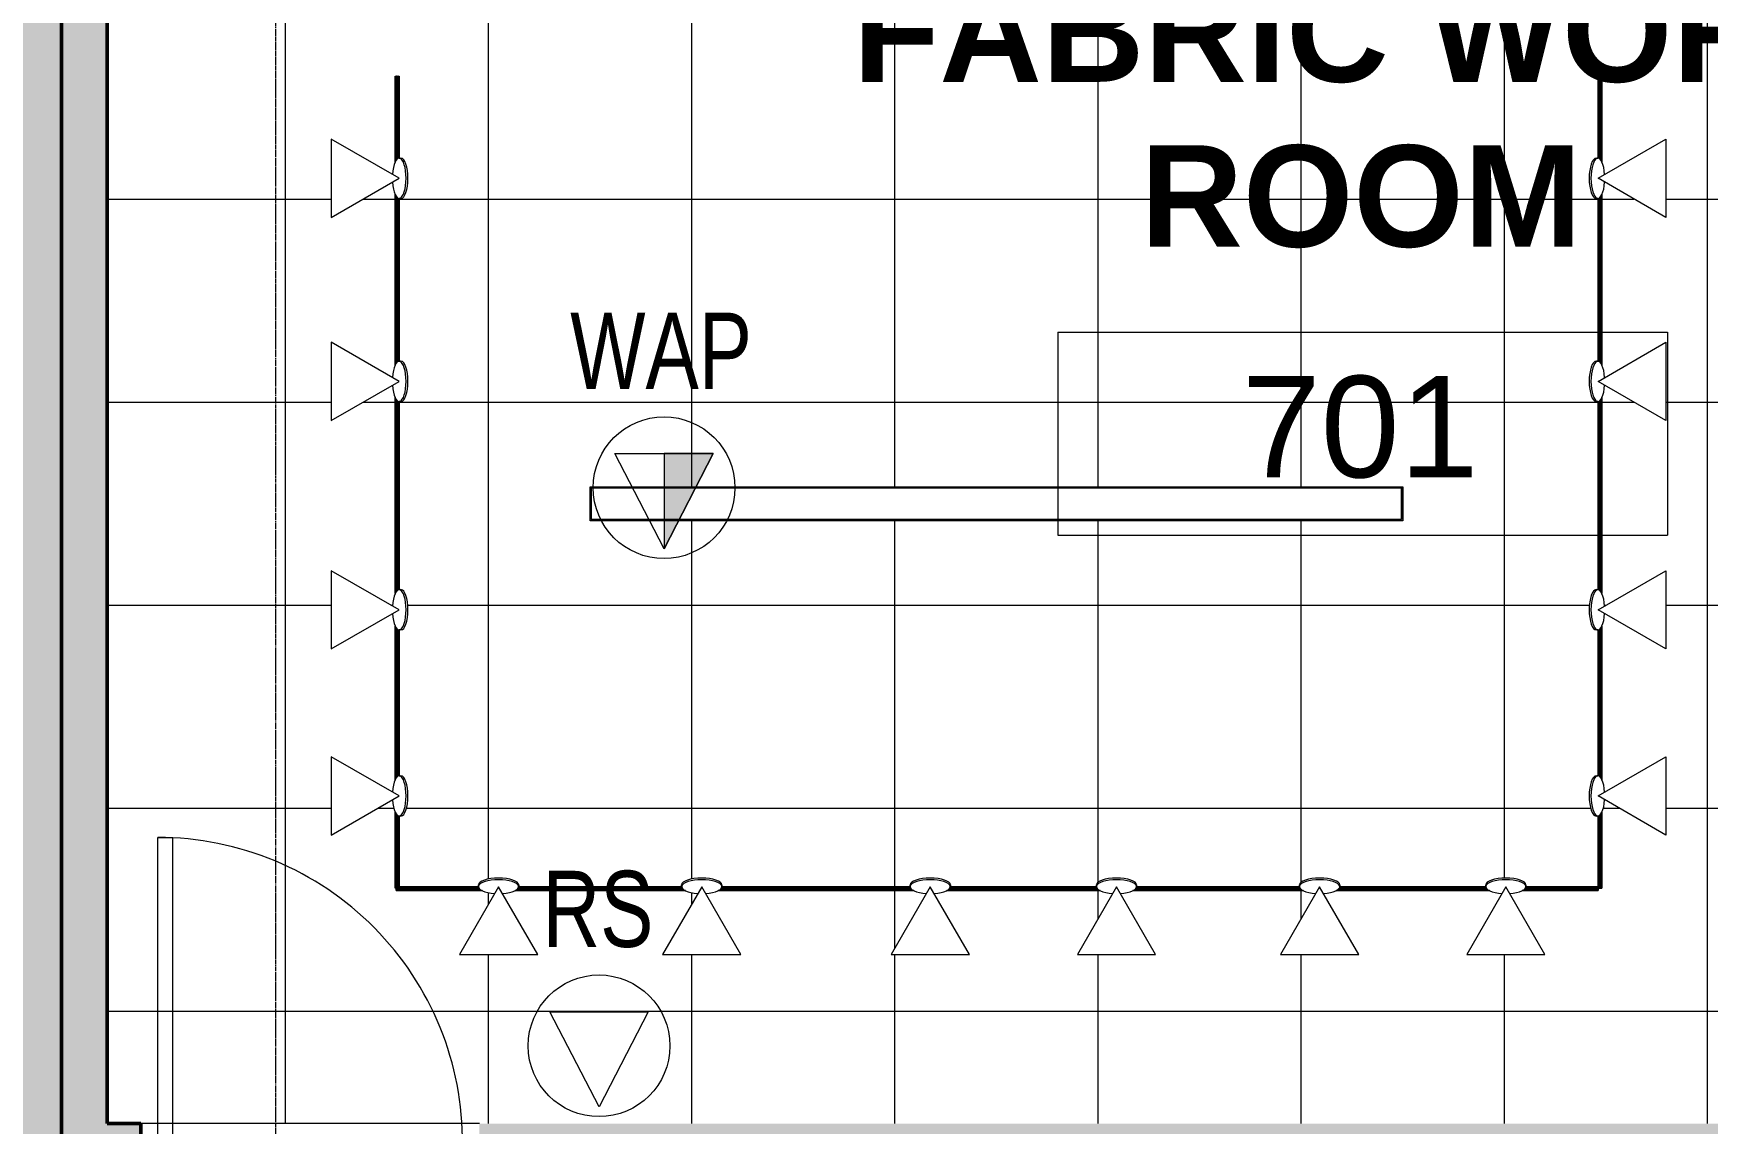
# Model space of a CAD drawing. Header units: inches. Extents: x -956 to 1409, y -1120 to 895.
# Drawn here: x 586.6 to 784.3, y 650.4 to 779.2 of the extents above; entities that cross this region are included whole.
import ezdxf

# ---------------------------------------------------------------- set-up
doc = ezdxf.new("R2010")
doc.units = ezdxf.units.IN
doc.header["$MEASUREMENT"] = 0
for name, pattern in [('Grid Line', [0.875, 0.5, -0.125, 0.125, -0.125]), ('Grid Line 1_2_', [0.875, 0.5, -0.125, 0.125, -0.125]), ('Grid Line 1_4_', [0.4375, 0.25, -0.0625, 0.0625, -0.0625])]:
    doc.linetypes.add(name, pattern=pattern)
for name, color, linetype, lineweight in [('A-ANNO-NOTE', 131, 'Continuous', 9), ('A-AREA-IDEN', 2, 'Continuous', 9), ('A-CLNG-PATT', 13, 'Continuous', 13), ('A-DOOR', 31, 'Continuous', 13), ('A-WALL-PATT', 111, 'Continuous', 13), ('E-LITE-EQPM', 33, 'Continuous', 9), ('I-WALL', 2, 'Continuous', 13), ('S-GRID', 1, 'Continuous', 9)]:
    doc.layers.add(name, color=color, linetype=linetype, lineweight=lineweight)
doc.styles.add('Arial_1', font='arial.ttf', dxfattribs={"width": 0.75, "height": 9})
doc.styles.add('Arial_2', font='arial.ttf', dxfattribs={"height": 12})
doc.styles.add('Arial_B', font='arialbd.ttf', dxfattribs={"height": 12})

# ---------------------------------------------------------------- blocks, each defined once
blk = doc.blocks.new('Lighting - Pendant-Finelite-HP4-D - HP-4 D-8_-SO-3000K-120-FA-SC-1863487-7TH FLOOR TELECOM RCP')
at = {"layer": 'E-LITE-EQPM', "color": 9}
for p, q in [((48, 2), (-48, 2)), ((-48, 2), (-48, -2)), ((48, -2), (48, 2)), ((47.875, 1.875), (-47.875, 1.875)), ((-47.875, 1.875), (-47.875, -1.875)), ((-47.875, 1.875), (47.875, 1.875)), ((-47.875, -1.875), (-47.875, 1.875)), ((47.875, -1.875), (47.875, 1.875)), ((47.875, 1.875), (47.875, -1.875)), ((-47.875, -1.875), (47.875, -1.875)), ((47.875, -1.875), (-47.875, -1.875)), ((-48, -2), (48, -2))]:
    blk.add_line(p, q, dxfattribs=at)
blk = doc.blocks.new('Curtain Wall-Store Front-Sgl w swing _ Bar - Store Front Door-3130016-7TH FLOOR TELECOM RCP')
at = {"layer": 'A-DOOR', "color": 53, "lineweight": 20}
for p, q in [((-18, 36.5), (-16.25, 36.5)), ((-18, 0.5), (-18, 36.5)), ((-16.25, 36.5), (-16.25, 0.5)), ((-16.25, 0.5), (-18, 0.5))]:
    blk.add_line(p, q, dxfattribs=at)
at = {"layer": 'A-DOOR', "color": 9, "lineweight": 9}
blk.add_arc((-18, 0.5), 36, 359.5, 90, dxfattribs=at)
blk = doc.blocks.new('Lighting - Track - Flexible_Cooper_Halo_LF4_ LF8 - Lighting - Track - Flexible_Cooper_Halo_LF4-V44-7TH FLOOR TELECOM RCP')
at = {"layer": 'E-LITE-EQPM', "color": 9}
for p, q in [((-24, 0.23), (-24, 0.23)), ((-13.82, 0.23), (-24, 0.23)), ((-13.84, 0.22), (-24, 0.22)), ((-24, 0.22), (-24, -0.22)), ((-24, 0.22), (-24, 0.22)), ((-24, 0.08), (-24, 0.11)), ((-14.03, 0.11), (-24, 0.11)), ((-14.07, 0.08), (-24, 0.08)), ((-24, 0.03), (-14.12, 0.03)), ((10.18, 0.23), (-9.99, 0.23)), ((10.16, 0.22), (-9.97, 0.22)), ((9.97, 0.11), (-9.78, 0.11)), ((9.93, 0.08), (-9.75, 0.08)), ((-9.69, 0.03), (9.88, 0.03)), ((24, 0.23), (14.01, 0.23)), ((24, 0.22), (14.03, 0.22)), ((24, 0.11), (14.22, 0.11)), ((24, 0.08), (14.25, 0.08)), ((14.32, 0.03), (24, 0.03)), ((24, 0.23), (24, 0.23)), ((24, -0.22), (24, 0.22)), ((24, 0.22), (24, 0.22)), ((24, 0.11), (24, 0.08)), ((-14.2, -0.03), (-24, -0.03)), ((-24, -0.11), (-24, -0.08)), ((-14.22, -0.08), (-24, -0.08)), ((-24, -0.11), (-14.23, -0.11)), ((-24, -0.22), (-14.27, -0.22)), ((-24, -0.22), (-24, -0.22)), ((-24, -0.23), (-24, -0.23)), ((-14.27, -0.23), (-24, -0.23)), ((9.8, -0.03), (-9.62, -0.03)), ((9.78, -0.08), (-9.59, -0.08)), ((-9.58, -0.11), (9.77, -0.11)), ((-9.54, -0.22), (9.73, -0.22)), ((9.73, -0.23), (-9.54, -0.23)), ((24, -0.03), (14.38, -0.03)), ((24, -0.08), (14.41, -0.08)), ((14.42, -0.11), (24, -0.11)), ((14.46, -0.22), (24, -0.22)), ((24, -0.23), (14.46, -0.23)), ((24, -0.08), (24, -0.11)), ((24, -0.22), (24, -0.22)), ((24, -0.23), (24, -0.23))]:
    blk.add_line(p, q, dxfattribs=at)
blk = doc.blocks.new('Lighting - Track Head - Spot - Lighting - Track Head - Spot-5499910-7TH FLOOR TELECOM RCP')
at = {"layer": 'E-LITE-EQPM', "color": 9}
for p, q in [((-8, 4.62), (-8, -4.62)), ((0, 0), (-8, 4.62)), ((0.02, 2.38), (0.23, 2.38)), ((-8, -4.62), (0, 0)), ((0.23, -2.38), (0.02, -2.38))]:
    blk.add_line(p, q, dxfattribs=at)
for centre, start_param, end_param in [((0.02, 0), 4.712389, 7.664978), ((0.23, 0), 4.712389, 6.283185), ((0.02, 0), 1.7598, 4.712389), ((0.23, 0), 3.141593, 4.712389)]:
    blk.add_ellipse(centre, major_axis=(0, 2.38), ratio=0.34202, start_param=start_param, end_param=end_param, dxfattribs=at)
blk = doc.blocks.new('Lighting - Track - Flexible_Cooper_Halo_LF4_ LF8 - Lighting - Track - Flexible_Cooper_Halo_LF4-V45-7TH FLOOR TELECOM RCP')
at = {"layer": 'E-LITE-EQPM', "color": 9}
for p, q in [((-24, 0.23), (-24, 0.23)), ((-10.82, 0.23), (-24, 0.23)), ((-10.84, 0.22), (-24, 0.22)), ((-24, 0.22), (-24, -0.22)), ((-24, 0.22), (-24, 0.22)), ((-24, 0.08), (-24, 0.11)), ((-11.03, 0.11), (-24, 0.11)), ((-11.07, 0.08), (-24, 0.08)), ((-24, 0.03), (-11.12, 0.03)), ((11.18, 0.23), (-6.99, 0.23)), ((11.16, 0.22), (-6.97, 0.22)), ((10.97, 0.11), (-6.78, 0.11)), ((10.93, 0.08), (-6.75, 0.08)), ((-6.69, 0.03), (10.88, 0.03)), ((24, 0.23), (15.01, 0.23)), ((24, 0.22), (15.03, 0.22)), ((24, 0.11), (15.22, 0.11)), ((24, 0.08), (15.25, 0.08)), ((15.31, 0.03), (24, 0.03)), ((24, 0.23), (24, 0.23)), ((24, -0.22), (24, 0.22)), ((24, 0.22), (24, 0.22)), ((24, 0.11), (24, 0.08)), ((-11.2, -0.03), (-24, -0.03)), ((-24, -0.11), (-24, -0.08)), ((-11.22, -0.08), (-24, -0.08)), ((-24, -0.11), (-11.23, -0.11)), ((-24, -0.22), (-11.27, -0.22)), ((-24, -0.22), (-24, -0.22)), ((-24, -0.23), (-24, -0.23)), ((-11.27, -0.23), (-24, -0.23)), ((10.8, -0.03), (-6.62, -0.03)), ((10.78, -0.08), (-6.59, -0.08)), ((-6.58, -0.11), (10.77, -0.11)), ((-6.54, -0.22), (10.73, -0.22)), ((10.73, -0.23), (-6.54, -0.23)), ((24, -0.03), (15.38, -0.03)), ((24, -0.08), (15.41, -0.08)), ((15.42, -0.11), (24, -0.11)), ((15.46, -0.22), (24, -0.22)), ((23.84, -0.23), (15.46, -0.23)), ((24, -0.08), (24, -0.11))]:
    blk.add_line(p, q, dxfattribs=at)
blk = doc.blocks.new('Lighting - Track - Flexible_Cooper_Halo_LF4_ LF8 - Lighting - Track - Flexible_Cooper_Halo_LF4-V46-7TH FLOOR TELECOM RCP')
at = {"layer": 'E-LITE-EQPM', "color": 9}
for p, q in [((-24, 0.23), (-24, 0.23)), ((-13.82, 0.23), (-24, 0.23)), ((-13.84, 0.22), (-24, 0.22)), ((-24, 0.22), (-24, -0.22)), ((-24, 0.22), (-24, 0.22)), ((-24, 0.08), (-24, 0.11)), ((-14.03, 0.11), (-24, 0.11)), ((-14.07, 0.08), (-24, 0.08)), ((-24, 0.03), (-14.12, 0.03)), ((10.18, 0.23), (-9.99, 0.23)), ((10.16, 0.22), (-9.97, 0.22)), ((9.97, 0.11), (-9.78, 0.11)), ((9.93, 0.08), (-9.75, 0.08)), ((-9.69, 0.03), (9.88, 0.03)), ((24, 0.23), (14.01, 0.23)), ((24, 0.22), (14.03, 0.22)), ((24, 0.11), (14.22, 0.11)), ((24, 0.08), (14.25, 0.08)), ((14.31, 0.03), (24, 0.03)), ((24, 0.23), (24, 0.23)), ((24, -0.22), (24, 0.22)), ((24, 0.22), (24, 0.22)), ((24, 0.11), (24, 0.08)), ((-14.2, -0.03), (-24, -0.03)), ((-24, -0.11), (-24, -0.08)), ((-14.22, -0.08), (-24, -0.08)), ((-24, -0.11), (-14.23, -0.11)), ((-24, -0.22), (-14.27, -0.22)), ((-14.27, -0.23), (-23.67, -0.23)), ((9.8, -0.03), (-9.62, -0.03)), ((9.78, -0.08), (-9.59, -0.08)), ((-9.58, -0.11), (9.77, -0.11)), ((-9.54, -0.22), (9.73, -0.22)), ((9.73, -0.23), (-9.54, -0.23)), ((24, -0.03), (14.38, -0.03)), ((24, -0.08), (14.41, -0.08)), ((14.42, -0.11), (24, -0.11)), ((14.46, -0.22), (24, -0.22)), ((24, -0.23), (14.46, -0.23)), ((24, -0.08), (24, -0.11)), ((24, -0.22), (24, -0.22)), ((24, -0.23), (24, -0.23))]:
    blk.add_line(p, q, dxfattribs=at)
blk = doc.blocks.new('Lighting - Track - Flexible_Cooper_Halo_LF4_ LF8 - Lighting - Track - Flexible_Cooper_Halo_LF4-V47-7TH FLOOR TELECOM RCP')
at = {"layer": 'E-LITE-EQPM', "color": 9}
for p, q in [((-24, 0.23), (-24, 0.23)), ((-10.82, 0.23), (-24, 0.23)), ((-10.84, 0.22), (-24, 0.22)), ((-24, 0.22), (-24, -0.22)), ((-24, 0.22), (-24, 0.22)), ((-24, 0.08), (-24, 0.11)), ((-11.03, 0.11), (-24, 0.11)), ((-11.07, 0.08), (-24, 0.08)), ((-24, 0.03), (-11.12, 0.03)), ((11.18, 0.23), (-6.99, 0.23)), ((11.16, 0.22), (-6.97, 0.22)), ((10.97, 0.11), (-6.78, 0.11)), ((10.93, 0.08), (-6.75, 0.08)), ((-6.69, 0.03), (10.88, 0.03)), ((24, 0.23), (15.01, 0.23)), ((24, 0.22), (15.03, 0.22)), ((24, 0.11), (15.22, 0.11)), ((24, 0.08), (15.25, 0.08)), ((15.31, 0.03), (24, 0.03)), ((24, 0.23), (24, 0.23)), ((24, -0.22), (24, 0.22)), ((24, 0.22), (24, 0.22)), ((24, 0.11), (24, 0.08)), ((-11.2, -0.03), (-24, -0.03)), ((-24, -0.11), (-24, -0.08)), ((-11.22, -0.08), (-24, -0.08)), ((-24, -0.11), (-11.23, -0.11)), ((-24, -0.22), (-11.27, -0.22)), ((-24, -0.22), (-24, -0.22)), ((-24, -0.23), (-24, -0.23)), ((-11.27, -0.23), (-24, -0.23)), ((10.8, -0.03), (-6.62, -0.03)), ((10.78, -0.08), (-6.59, -0.08)), ((-6.58, -0.11), (10.77, -0.11)), ((-6.54, -0.22), (10.73, -0.22)), ((10.73, -0.23), (-6.54, -0.23)), ((24, -0.03), (15.38, -0.03)), ((24, -0.08), (15.41, -0.08)), ((15.42, -0.11), (24, -0.11)), ((15.46, -0.22), (24, -0.22)), ((24, -0.23), (15.46, -0.23)), ((24, -0.08), (24, -0.11)), ((24, -0.22), (24, -0.22)), ((24, -0.23), (24, -0.23))]:
    blk.add_line(p, q, dxfattribs=at)
blk = doc.blocks.new('Lighting - Track - Flexible_Cooper_Halo_LF4_ LF8 - Lighting - Track - Flexible_Cooper_Halo_LF4-3260469-7TH FLOOR TELECOM RCP')
at = {"layer": 'E-LITE-EQPM', "color": 9}
for p, q in [((-24, 0.23), (-24, 0.23)), ((-24, 0.23), (-14.27, 0.23)), ((-24, 0.22), (-14.27, 0.22)), ((-24, -0.22), (-24, 0.22)), ((-24, 0.22), (-24, 0.22)), ((-24, 0.08), (-24, 0.11)), ((-14.23, 0.11), (-24, 0.11)), ((-24, 0.08), (-14.22, 0.08)), ((-24, 0.03), (-14.2, 0.03)), ((-9.62, 0.03), (9.8, 0.03)), ((-9.59, 0.08), (9.78, 0.08)), ((9.77, 0.11), (-9.58, 0.11)), ((-9.54, 0.23), (9.73, 0.23)), ((-9.54, 0.22), (9.73, 0.22)), ((14.38, 0.03), (24, 0.03)), ((14.41, 0.08), (24, 0.08)), ((24, 0.11), (14.42, 0.11)), ((14.46, 0.23), (24, 0.23)), ((14.46, 0.22), (24, 0.22)), ((24, 0.23), (24, 0.23)), ((24, 0.22), (24, -0.22)), ((24, 0.22), (24, 0.22)), ((24, 0.11), (24, 0.08)), ((-14.12, -0.03), (-24, -0.03)), ((-24, -0.11), (-24, -0.08)), ((-24, -0.08), (-14.07, -0.08)), ((-24, -0.11), (-14.03, -0.11)), ((-13.84, -0.22), (-24, -0.22)), ((-24, -0.22), (-24, -0.22)), ((-24, -0.23), (-24, -0.23)), ((-24, -0.23), (-13.82, -0.23)), ((-9.99, -0.23), (10.18, -0.23)), ((10.16, -0.22), (-9.97, -0.22)), ((-9.78, -0.11), (9.97, -0.11)), ((-9.75, -0.08), (9.93, -0.08)), ((9.88, -0.03), (-9.69, -0.03)), ((14.01, -0.23), (24, -0.23)), ((24, -0.22), (14.03, -0.22)), ((14.22, -0.11), (24, -0.11)), ((14.25, -0.08), (24, -0.08)), ((24, -0.03), (14.32, -0.03)), ((24, -0.08), (24, -0.11)), ((24, -0.22), (24, -0.22)), ((24, -0.23), (24, -0.23))]:
    blk.add_line(p, q, dxfattribs=at)
blk = doc.blocks.new('Lighting - Track Head - Spot - Lighting - Track Head - Spot-5499911-7TH FLOOR TELECOM RCP')
at = {"layer": 'E-LITE-EQPM', "color": 9}
for p, q in [((-8, 4.62), (0, 0)), ((-8, -4.62), (-8, 4.62)), ((0.02, 2.38), (0.23, 2.38)), ((0, 0), (-8, -4.62)), ((0.23, -2.38), (0.02, -2.38))]:
    blk.add_line(p, q, dxfattribs=at)
for centre, start_param, end_param in [((0.02, 0), 4.712389, 7.664978), ((0.23, 0), 4.712389, 6.283185), ((0.02, 0), 1.7598, 4.712389), ((0.23, 0), 3.141593, 4.712389)]:
    blk.add_ellipse(centre, major_axis=(0, 2.38), ratio=0.34202, start_param=start_param, end_param=end_param, dxfattribs=at)
blk = doc.blocks.new('Lighting - Track - Flexible_Cooper_Halo_LF4_ LF8 - Lighting - Track - Flexible_Cooper_Halo_LF4-V48-7TH FLOOR TELECOM RCP')
at = {"layer": 'E-LITE-EQPM', "color": 9}
for p, q in [((-24, 0.23), (-24, 0.23)), ((-24, 0.23), (-11.27, 0.23)), ((-24, 0.22), (-11.27, 0.22)), ((-24, -0.22), (-24, 0.22)), ((-24, 0.22), (-24, 0.22)), ((-24, 0.08), (-24, 0.11)), ((-11.23, 0.11), (-24, 0.11)), ((-24, 0.08), (-11.22, 0.08)), ((-24, 0.03), (-11.2, 0.03)), ((-6.62, 0.03), (10.8, 0.03)), ((-6.59, 0.08), (10.78, 0.08)), ((10.77, 0.11), (-6.58, 0.11)), ((-6.54, 0.23), (10.73, 0.23)), ((-6.54, 0.22), (10.73, 0.22)), ((15.38, 0.03), (24, 0.03)), ((15.41, 0.08), (24, 0.08)), ((24, 0.11), (15.42, 0.11)), ((15.46, 0.23), (23.84, 0.23)), ((15.46, 0.22), (24, 0.22)), ((24, 0.22), (24, -0.22)), ((24, 0.11), (24, 0.08)), ((-11.12, -0.03), (-24, -0.03)), ((-24, -0.11), (-24, -0.08)), ((-24, -0.08), (-11.07, -0.08)), ((-24, -0.11), (-11.03, -0.11)), ((-10.84, -0.22), (-24, -0.22)), ((-24, -0.22), (-24, -0.22)), ((-24, -0.23), (-24, -0.23)), ((-24, -0.23), (-10.82, -0.23)), ((-6.99, -0.23), (11.18, -0.23)), ((11.16, -0.22), (-6.97, -0.22)), ((-6.78, -0.11), (10.97, -0.11)), ((-6.75, -0.08), (10.93, -0.08)), ((10.88, -0.03), (-6.69, -0.03)), ((15.01, -0.23), (24, -0.23)), ((24, -0.22), (15.03, -0.22)), ((15.22, -0.11), (24, -0.11)), ((15.25, -0.08), (24, -0.08)), ((24, -0.03), (15.31, -0.03)), ((24, -0.08), (24, -0.11)), ((24, -0.22), (24, -0.22)), ((24, -0.23), (24, -0.23))]:
    blk.add_line(p, q, dxfattribs=at)
blk = doc.blocks.new('Lighting - Track - Flexible_Cooper_Halo_LF4_ LF8 - Lighting - Track - Flexible_Cooper_Halo_LF4-V49-7TH FLOOR TELECOM RCP')
at = {"layer": 'E-LITE-EQPM', "color": 9}
for p, q in [((-24, 0.23), (-24, 0.23)), ((-10.82, 0.23), (-24, 0.23)), ((-10.84, 0.22), (-24, 0.22)), ((-24, 0.22), (-24, -0.22)), ((-24, 0.22), (-24, 0.22)), ((-24, 0.08), (-24, 0.11)), ((-11.03, 0.11), (-24, 0.11)), ((-11.07, 0.08), (-24, 0.08)), ((-24, 0.03), (-11.12, 0.03)), ((11.18, 0.23), (-6.99, 0.23)), ((11.16, 0.22), (-6.97, 0.22)), ((10.97, 0.11), (-6.78, 0.11)), ((10.93, 0.08), (-6.75, 0.08)), ((-6.69, 0.03), (10.88, 0.03)), ((24, 0.23), (15.01, 0.23)), ((24, 0.22), (15.03, 0.22)), ((24, 0.11), (15.22, 0.11)), ((24, 0.08), (15.25, 0.08)), ((15.31, 0.03), (24, 0.03)), ((24, 0.23), (24, 0.23)), ((24, -0.22), (24, 0.22)), ((24, 0.22), (24, 0.22)), ((24, 0.11), (24, 0.08)), ((-11.2, -0.03), (-24, -0.03)), ((-24, -0.11), (-24, -0.08)), ((-11.22, -0.08), (-24, -0.08)), ((-24, -0.11), (-11.23, -0.11)), ((-24, -0.22), (-11.27, -0.22)), ((-24, -0.22), (-24, -0.22)), ((-24, -0.23), (-24, -0.23)), ((-11.27, -0.23), (-24, -0.23)), ((10.8, -0.03), (-6.62, -0.03)), ((10.78, -0.08), (-6.59, -0.08)), ((-6.58, -0.11), (10.77, -0.11)), ((-6.54, -0.22), (10.73, -0.22)), ((10.73, -0.23), (-6.54, -0.23)), ((24, -0.03), (15.38, -0.03)), ((24, -0.08), (15.41, -0.08)), ((15.42, -0.11), (24, -0.11)), ((15.46, -0.22), (24, -0.22)), ((23.97, -0.23), (15.46, -0.23)), ((24, -0.08), (24, -0.11))]:
    blk.add_line(p, q, dxfattribs=at)
blk = doc.blocks.new('18433_1 - AEO NY - CENTRAL_rvt-1-7TH FLOOR TELECOM RCP')
at = {"layer": 'A-CLNG-PATT'}
h = blk.add_hatch(dxfattribs=at)
h.set_pattern_fill('FP_12', color=253, style=0, pattern_type=2)
h.set_pattern_definition([(0, (0, 0), (30.72, 7.68), [1.267, -21.773, 1.267, -21.773, -122.88]), (0, (0, 0), (30.72, 7.68), [-46.08, 1.267, -44.813, 1.267, -21.773, -53.76]), (0, (0, 0), (30.72, 7.68), [-115.2, 1.267, -14.093, 1.267, -37.133]), (120, (11.52, 3.84), (-22.011075, 22.7643), [1.267, -21.773, 1.267, -21.773, -122.88]), (120, (11.52, 3.84), (-22.011075, 22.7643), [-46.08, 1.267, -44.813, 1.267, -21.773, -53.76]), (120, (11.52, 3.84), (-22.011075, 22.7643), [-115.2, 1.267, -14.093, 1.267, -37.133]), (240, (15.36, 19.2), (-8.708925, -30.4443), [1.267, -21.773, 1.267, -21.773, -122.88]), (240, (15.36, 19.2), (-8.708925, -30.4443), [-46.08, 1.267, -44.813, 1.267, -21.773, -53.76]), (240, (15.36, 19.2), (-8.708925, -30.4443), [-115.2, 1.267, -14.093, 1.267, -37.133])])
h.paths.add_polyline_path([(-261.08, -537.62), (-227.98, -537.62), (-227.98, -527.62), (-219.98, -527.62), (-219.98, -509.12), (-210.98, -509.12), (-210.98, -361.74), (-211.98, -361.74), (-211.98, -243.37), (-299.98, -243.37), (-299.98, -537.62)], flags=0)
h.paths.add_polyline_path([(-423.69, -537.62), (-356.48, -537.62), (-356.48, -525.62), (-323.98, -525.62), (-323.98, -537.62), (-305.35, -537.62), (-305.35, -525.37), (-321.35, -525.37), (-321.35, -427.37), (-305.35, -427.37), (-305.35, -243.37), (-386.84, -243.37), (-386.84, -318.61), (-390.84, -318.61), (-390.84, -243.37), (-496.9, -243.37), (-496.9, -318.61), (-500.9, -318.61), (-500.9, -243.37), (-562.04, -243.37), (-562.04, -427.37), (-500.9, -427.37), (-500.9, -402.61), (-496.9, -402.61), (-496.9, -427.37), (-390.84, -427.37), (-390.84, -402.61), (-386.84, -402.61), (-386.84, -427.37), (-370.04, -427.37), (-370.04, -525.37), (-578.04, -525.37), (-578.04, -243.37), (-578.35, -243.37), (-578.35, -528.62), (-563.48, -528.62), (-563.48, -537.62)], flags=0)
h.paths.add_polyline_path([(-349.48, -537.62), (-349.48, -529.87), (-352.23, -529.87), (-352.23, -537.62)], flags=0)
h.paths.add_polyline_path([(-567.73, -537.62), (-567.73, -532.87), (-578.07, -532.87), (-578.07, -537.62), (-572.48, -537.62)], flags=0)
h.paths.add_polyline_path([(-606.23, -537.62), (-602.07, -537.62), (-602.07, -532.87), (-606.23, -532.87), (-606.23, -535.37)], flags=0)
h.paths.add_polyline_path([(-817.07, -535.37), (-610.48, -535.37), (-610.48, -528.62), (-583.23, -528.62), (-583.23, -526.62), (-662.91, -526.62), (-662.91, -498.61), (-665.8, -498.61), (-665.8, -402.61), (-661.8, -402.61), (-661.8, -428.62), (-583.23, -428.62), (-583.23, -422.62), (-598.91, -422.62), (-598.91, -386.62), (-662.91, -386.62), (-662.91, -318.61), (-665.8, -318.61), (-665.8, -243.37), (-666.35, -243.37), (-666.35, -246.62), (-730.35, -246.62), (-730.35, -243.37), (-762.35, -243.37), (-762.35, -246.62), (-771.86, -246.62), (-771.86, -288.62), (-694.91, -288.62), (-694.91, -386.62), (-790.91, -386.62), (-790.91, -288.62), (-775.86, -288.62), (-775.86, -246.62), (-842.35, -246.62), (-842.35, -243.37), (-853.35, -243.37), (-853.35, -535.37)], flags=0)
h.paths.add_polyline_path([(-748.89, -526.62), (-850.85, -526.62), (-850.85, -428.62), (-706.85, -428.62), (-706.85, -526.62), (-738.85, -526.62)], flags=0)
h.paths.add_polyline_path([(-255.48, -481.68), (-256.53, -481.54), (-257.51, -481.14), (-258.35, -480.49), (-259, -479.65), (-259.4, -478.67), (-259.54, -477.62), (-259.4, -476.57), (-259, -475.59), (-258.35, -474.75), (-257.51, -474.1), (-256.53, -473.7), (-255.48, -473.56), (-254.43, -473.7), (-253.45, -474.1), (-252.6, -474.75), (-251.96, -475.59), (-251.55, -476.57), (-251.41, -477.62), (-251.55, -478.67), (-251.96, -479.65), (-252.6, -480.49), (-253.45, -481.14), (-254.43, -481.54)], flags=0)
h.paths.add_polyline_path([(-255.48, -421.68), (-256.53, -421.54), (-257.51, -421.14), (-258.35, -420.49), (-259, -419.65), (-259.4, -418.67), (-259.54, -417.62), (-259.4, -416.57), (-259, -415.59), (-258.35, -414.75), (-257.51, -414.1), (-256.53, -413.7), (-255.48, -413.56), (-254.43, -413.7), (-253.45, -414.1), (-252.6, -414.75), (-251.96, -415.59), (-251.55, -416.57), (-251.41, -417.62), (-251.55, -418.67), (-251.96, -419.65), (-252.6, -420.49), (-253.45, -421.14), (-254.43, -421.54)], flags=0)
h.paths.add_polyline_path([(-255.48, -361.68), (-256.53, -361.54), (-257.51, -361.14), (-258.35, -360.49), (-259, -359.65), (-259.4, -358.67), (-259.54, -357.62), (-259.4, -356.57), (-259, -355.59), (-258.35, -354.75), (-257.51, -354.1), (-256.53, -353.7), (-255.48, -353.56), (-254.43, -353.7), (-253.45, -354.1), (-252.6, -354.75), (-251.96, -355.59), (-251.55, -356.57), (-251.41, -357.62), (-251.55, -358.67), (-251.96, -359.65), (-252.6, -360.49), (-253.45, -361.14), (-254.43, -361.54)], flags=0)
h.paths.add_polyline_path([(-255.48, -301.68), (-256.53, -301.54), (-257.51, -301.14), (-258.35, -300.49), (-259, -299.65), (-259.4, -298.67), (-259.54, -297.62), (-259.4, -296.57), (-259, -295.59), (-258.35, -294.75), (-257.51, -294.1), (-256.53, -293.7), (-255.48, -293.56), (-254.43, -293.7), (-253.45, -294.1), (-252.6, -294.75), (-251.96, -295.59), (-251.55, -296.57), (-251.41, -297.62), (-251.55, -298.67), (-251.96, -299.65), (-252.6, -300.49), (-253.45, -301.14), (-254.43, -301.54)], flags=0)
h.paths.add_polyline_path([(-629, -288.62), (-598.91, -288.62), (-598.91, -252.62), (-583.23, -252.62), (-583.23, -243.37), (-661.8, -243.37), (-661.8, -288.62), (-630.91, -288.62)], flags=0)
h.paths.add_polyline_path([(-305.35, -207.37), (-305.35, -197.62), (-363.1, -197.62), (-363.1, -207.37), (-315.1, -207.37)], flags=0)
h.paths.add_polyline_path([(-220.43, -207.37), (-211.98, -207.37), (-211.98, -186.24), (-210.98, -186.24), (-210.98, -48.37), (45.27, -48.37), (45.27, -53.62), (99.27, -53.62), (99.27, -48.37), (317.04, -48.37), (317.04, 11.88), (228.2, 11.88), (228.2, 5.39), (224.2, 5.39), (224.2, 11.88), (-11.8, 11.88), (-11.8, 5.39), (-15.8, 5.39), (-15.8, 11.88), (-337.6, 11.88), (-337.6, 6.63), (-412.8, 6.63), (-412.8, 5.39), (-416.8, 5.39), (-416.8, 6.63), (-532.8, 6.63), (-532.8, 5.39), (-536.8, 5.39), (-536.8, 6.63), (-652.8, 6.63), (-652.8, 5.39), (-656.8, 5.39), (-656.8, 6.63), (-772.86, 6.63), (-772.86, 5.39), (-776.86, 5.39), (-776.86, 6.63), (-853.35, 6.63), (-853.35, -192.24), (-838.91, -192.24), (-838.91, -190.24), (-318.91, -190.24), (-318.91, -192.24), (-299.98, -192.24), (-299.98, -207.37), (-261.08, -207.37)], flags=0)
h.paths.add_polyline_path([(-583.23, -207.37), (-583.23, -197.62), (-666.35, -197.62), (-666.35, -207.37), (-586.29, -207.37)], flags=0)
h.paths.add_polyline_path([(-748.89, -207.37), (-730.35, -207.37), (-730.35, -197.62), (-762.35, -197.62), (-762.35, -207.37)], flags=0)
h.paths.add_polyline_path([(-578.35, -207.37), (-559.1, -207.37), (-559.1, -197.62), (-578.35, -197.62), (-578.35, -199.29)], flags=0)
h.paths.add_polyline_path([(-853.35, -207.37), (-842.35, -207.37), (-842.35, -197.62), (-853.35, -197.62)], flags=0)
h.paths.add_polyline_path([(-776.67, -162.61), (-776.8, -162.61), (-776.8, -66.61), (-772.8, -66.61), (-772.8, -162.61), (-772.92, -162.61)], flags=0)
h.paths.add_polyline_path([(-656.8, -162.61), (-656.8, -66.61), (-652.8, -66.61), (-652.8, -162.61), (-656.67, -162.61)], flags=0)
h.paths.add_polyline_path([(-536.8, -162.61), (-536.8, -66.61), (-532.8, -66.61), (-532.8, -162.61), (-536.67, -162.61)], flags=0)
h.paths.add_polyline_path([(-412.92, -162.61), (-416.8, -162.61), (-416.8, -66.61), (-412.8, -66.61), (-412.8, -162.61), (-412.92, -162.61)], flags=0)
h.paths.add_polyline_path([(-280.8, -162.61), (-284.8, -162.61), (-284.8, -66.61), (-280.8, -66.61), (-280.8, -162.49)], flags=0)
h.paths.add_polyline_path([(93.65, 37.38), (224.2, 37.38), (224.2, 101.39), (228.2, 101.39), (228.2, 37.38), (317.04, 37.38), (317.04, 58.26), (315.04, 58.26), (315.04, 261.88), (228.2, 261.88), (228.2, 173.39), (224.2, 173.39), (224.2, 261.88), (-11.8, 261.88), (-11.8, 173.39), (-15.8, 173.39), (-15.8, 261.88), (-95.08, 261.88), (-95.08, 225.07), (-94.33, 225.05), (-94.33, 126.07), (-95.08, 126.07), (-95.08, 37.38), (-15.8, 37.38), (-15.8, 101.39), (-11.8, 101.39), (-11.8, 37.38), (91.4, 37.38)], flags=0)
h.paths.add_polyline_path([(-748.89, 42.63), (-656.8, 42.63), (-656.8, 101.39), (-652.8, 101.39), (-652.8, 42.63), (-536.8, 42.63), (-536.8, 101.39), (-532.8, 101.39), (-532.8, 42.63), (-416.8, 42.63), (-416.8, 101.39), (-412.8, 101.39), (-412.8, 42.63), (-340.48, 42.63), (-340.48, 256.63), (-412.8, 256.63), (-412.8, 173.39), (-416.8, 173.39), (-416.8, 256.63), (-532.8, 256.63), (-532.8, 173.39), (-536.8, 173.39), (-536.8, 256.63), (-652.8, 256.63), (-652.8, 173.39), (-656.8, 173.39), (-656.8, 256.63), (-772.8, 256.63), (-772.8, 173.39), (-776.8, 173.39), (-776.8, 256.63), (-853.35, 256.63), (-853.35, 42.63), (-776.86, 42.63), (-776.86, 101.39), (-772.86, 101.39), (-772.86, 42.63)], flags=0)
h.paths.add_polyline_path([(108.08, 52.39), (104.2, 52.39), (104.2, 100.39), (108.2, 100.39), (108.2, 52.39)], flags=0)
h.paths.add_polyline_path([(104.33, 173.39), (104.2, 173.39), (104.2, 221.39), (108.2, 221.39), (108.2, 173.39), (104.77, 173.39)], flags=0)
h.paths.add_polyline_path([(-95.08, 287.38), (315.04, 287.38), (315.04, 490.26), (317.04, 490.26), (317.04, 506.51), (-95.08, 506.51), (-95.08, 423.07), (-94.33, 423.05), (-94.33, 324.07), (-95.08, 324.07), (-95.08, 303.01)], flags=0)
h.paths.add_polyline_path([(-830.19, 292.63), (-340.48, 292.63), (-340.48, 506.63), (-853.35, 506.63), (-853.35, 292.63)], flags=0)
h.paths.add_polyline_path([(-772.92, 341.39), (-776.8, 341.39), (-776.8, 437.39), (-772.8, 437.39), (-772.8, 341.39)], flags=0)
h.paths.add_polyline_path([(-656.67, 341.39), (-656.8, 341.39), (-656.8, 437.39), (-652.8, 437.39), (-652.8, 341.39), (-652.92, 341.39)], flags=0)
h.paths.add_polyline_path([(-536.8, 341.39), (-536.8, 437.39), (-532.8, 437.39), (-532.8, 341.39), (-536.67, 341.39)], flags=0)
h.paths.add_polyline_path([(-412.92, 341.39), (-416.8, 341.39), (-416.8, 437.39), (-412.8, 437.39), (-412.8, 341.39)], flags=0)
h.paths.add_polyline_path([(-15.67, 343.86), (-15.8, 343.86), (-15.8, 439.86), (-11.8, 439.86), (-11.8, 343.86), (-11.92, 343.86)], flags=0)
h.paths.add_polyline_path([(108.2, 343.86), (104.2, 343.86), (104.2, 439.86), (108.2, 439.86), (108.2, 343.98)], flags=0)
h.paths.add_polyline_path([(224.33, 343.86), (224.2, 343.86), (224.2, 439.86), (228.2, 439.86), (228.2, 343.86), (226.73, 343.86)], flags=0)
h.paths.add_polyline_path([(389.33, 542.63), (407.03, 542.63), (407.03, 567.38), (464.2, 567.38), (464.2, 607.86), (468.2, 607.86), (468.2, 567.38), (554.2, 567.38), (554.2, 607.86), (558.2, 607.86), (558.2, 559.86), (555.53, 559.86), (555.53, 542.63), (589.87, 542.63), (589.87, 797.38), (-167.83, 797.38), (-167.83, 645.01), (-334.83, 645.01), (-334.83, 797.38), (-851.35, 797.38), (-851.35, 795.38), (-853.35, 795.38), (-853.35, 542.63), (-776.86, 542.63), (-776.86, 605.39), (-772.86, 605.39), (-772.86, 542.63), (-656.8, 542.63), (-656.8, 605.39), (-652.8, 605.39), (-652.8, 542.63), (-536.8, 542.63), (-536.8, 605.39), (-532.8, 605.39), (-532.8, 542.63), (-416.8, 542.63), (-416.8, 605.39), (-412.8, 605.39), (-412.8, 542.63), (-15.8, 542.63), (-15.8, 607.86), (-11.8, 607.86), (-11.8, 542.63), (224.2, 542.63), (224.2, 607.86), (228.2, 607.86), (228.2, 542.63), (348.68, 542.63)], flags=0)
h.paths.add_polyline_path([(-251.92, 559.86), (-255.8, 559.86), (-255.8, 607.86), (-251.8, 607.86), (-251.8, 559.86)], flags=0)
h.paths.add_polyline_path([(-131.92, 559.86), (-135.8, 559.86), (-135.8, 607.86), (-131.8, 607.86), (-131.8, 559.86)], flags=0)
h.paths.add_polyline_path([(104.2, 559.86), (104.2, 607.86), (108.2, 607.86), (108.2, 559.86), (104.33, 559.86)], flags=0)
h.paths.add_polyline_path([(344.33, 559.86), (344.2, 559.86), (344.2, 607.86), (348.2, 607.86), (348.2, 559.86), (348.08, 559.86)], flags=0)
h.paths.add_polyline_path([(-776.8, 677.39), (-776.8, 773.39), (-772.8, 773.39), (-772.8, 677.39), (-776.67, 677.39)], flags=0)
h.paths.add_polyline_path([(-652.92, 677.39), (-656.8, 677.39), (-656.8, 773.39), (-652.8, 773.39), (-652.8, 677.39)], flags=0)
h.paths.add_polyline_path([(-532.92, 677.39), (-536.8, 677.39), (-536.8, 773.39), (-532.8, 773.39), (-532.8, 677.39), (-532.92, 677.39)], flags=0)
h.paths.add_polyline_path([(-416.8, 679.86), (-416.8, 775.86), (-412.8, 775.86), (-412.8, 679.86), (-416.67, 679.86)], flags=0)
h.paths.add_polyline_path([(-131.8, 679.86), (-135.8, 679.86), (-135.8, 775.86), (-131.8, 775.86), (-131.8, 679.98)], flags=0)
h.paths.add_polyline_path([(-15.8, 679.86), (-15.8, 775.86), (-11.8, 775.86), (-11.8, 679.86), (-15.67, 679.86)], flags=0)
h.paths.add_polyline_path([(108.08, 679.86), (104.2, 679.86), (104.2, 775.86), (108.2, 775.86), (108.2, 679.86)], flags=0)
h.paths.add_polyline_path([(228.2, 679.86), (224.2, 679.86), (224.2, 775.86), (228.2, 775.86), (228.2, 679.98)], flags=0)
h.paths.add_polyline_path([(348.08, 679.86), (344.2, 679.86), (344.2, 775.86), (348.2, 775.86), (348.2, 679.86), (348.08, 679.86)], flags=0)
h.paths.add_polyline_path([(464.2, 679.86), (464.2, 775.86), (468.2, 775.86), (468.2, 679.86), (464.33, 679.86)], flags=0)
h.paths.add_polyline_path([(-848.88, 741.36), (-848.94, 741.36), (-848.93, 789.36), (-848.49, 789.36), (-848.5, 741.36), (-848.88, 741.36)], flags=0)
h = blk.add_hatch(dxfattribs=at)
h.set_pattern_fill('FP_22', color=253, style=0, pattern_type=2)
h.set_pattern_definition([(0, (616.322, 735.63), (0, -24), []), (270, (616.322, 735.63), (-24, -1e-15), [])])
h.paths.add_polyline_path([(804.65, 650.38), (804.65, 797.38), (595.25, 797.38), (595.25, 650.38), (795.84, 650.38)], flags=0)
h.paths.add_polyline_path([(660.9, 670.35), (665.07, 677.58), (664.9, 677.59), (664.33, 677.67), (663.44, 677.91), (643.4, 677.89), (643.19, 677.8), (642.7, 677.67), (641.97, 677.56), (646.13, 670.35), (636.9, 670.35), (641.07, 677.58), (640.9, 677.59), (640.33, 677.67), (639.44, 677.91), (629.42, 677.91), (629.39, 678.19), (629.3, 678.19), (629.3, 687.19), (629.2, 687.42), (629.07, 687.91), (628.96, 688.64), (621.75, 684.48), (621.75, 693.72), (628.98, 689.54), (628.99, 689.71), (629.07, 690.29), (629.3, 691.17), (629.3, 709.19), (629.2, 709.42), (629.07, 709.91), (628.96, 710.64), (621.75, 706.48), (621.75, 715.72), (628.98, 711.54), (628.99, 711.71), (629.07, 712.29), (629.3, 713.17), (629.3, 736.19), (629.2, 736.42), (629.07, 736.91), (628.96, 737.64), (621.75, 733.48), (621.75, 742.72), (628.98, 738.54), (628.99, 738.71), (629.07, 739.29), (629.3, 740.17), (629.3, 760.19), (629.2, 760.42), (629.07, 760.91), (628.96, 761.64), (621.75, 757.48), (621.75, 766.72), (628.98, 762.54), (628.99, 762.71), (629.07, 763.29), (629.3, 764.17), (629.31, 774.19), (629.76, 774.19), (629.77, 764.47), (630.05, 764.45), (630.19, 764.39), (630.39, 764.16), (630.56, 763.77), (630.68, 763.29), (630.77, 762.71), (630.78, 761.8), (630.75, 761.37), (630.68, 760.91), (630.48, 760.24), (630.29, 759.92), (630.18, 759.8), (629.98, 759.72), (629.76, 759.71), (629.77, 740.47), (630.05, 740.45), (630.19, 740.39), (630.39, 740.16), (630.56, 739.77), (630.68, 739.29), (630.77, 738.71), (630.78, 737.8), (630.75, 737.37), (630.68, 736.91), (630.48, 736.24), (630.29, 735.92), (630.18, 735.8), (629.98, 735.72), (629.76, 735.71), (629.77, 713.47), (630.05, 713.45), (630.19, 713.39), (630.39, 713.16), (630.56, 712.77), (630.68, 712.29), (630.77, 711.71), (630.78, 710.8), (630.75, 710.37), (630.68, 709.9), (630.48, 709.24), (630.29, 708.92), (630.18, 708.8), (629.98, 708.72), (629.76, 708.71), (629.77, 691.47), (630.05, 691.45), (630.19, 691.39), (630.39, 691.16), (630.56, 690.77), (630.68, 690.29), (630.77, 689.71), (630.78, 688.8), (630.75, 688.37), (630.68, 687.91), (630.48, 687.24), (630.29, 686.92), (630.18, 686.8), (629.98, 686.72), (629.76, 686.71), (629.76, 678.36), (639.14, 678.38), (639.17, 678.65), (639.22, 678.79), (639.46, 678.99), (639.85, 679.16), (640.33, 679.29), (640.9, 679.37), (641.82, 679.38), (642.24, 679.35), (642.7, 679.29), (643.4, 679.07), (643.69, 678.89), (643.81, 678.78), (643.89, 678.58), (643.9, 678.36), (663.14, 678.38), (663.17, 678.65), (663.22, 678.79), (663.46, 678.99), (663.85, 679.16), (664.33, 679.29), (664.9, 679.37), (665.82, 679.38), (666.24, 679.35), (666.7, 679.29), (667.37, 679.08), (667.69, 678.89), (667.81, 678.78), (667.89, 678.58), (667.9, 678.36), (690.14, 678.38), (690.17, 678.65), (690.22, 678.79), (690.46, 678.99), (690.85, 679.16), (691.33, 679.29), (691.9, 679.37), (692.82, 679.38), (693.24, 679.35), (693.7, 679.29), (694.37, 679.08), (694.69, 678.89), (694.81, 678.78), (694.89, 678.58), (694.9, 678.36), (712.14, 678.38), (712.17, 678.65), (712.22, 678.79), (712.46, 678.99), (712.85, 679.16), (713.33, 679.29), (713.9, 679.37), (714.82, 679.38), (715.24, 679.35), (715.7, 679.29), (716.37, 679.08), (716.69, 678.89), (716.81, 678.78), (716.89, 678.58), (716.9, 678.36), (736.14, 678.38), (736.17, 678.65), (736.22, 678.79), (736.46, 678.99), (736.85, 679.16), (737.33, 679.29), (737.9, 679.37), (738.82, 679.38), (739.24, 679.35), (739.7, 679.29), (740.37, 679.08), (740.69, 678.89), (740.81, 678.78), (740.89, 678.58), (740.9, 678.36), (758.14, 678.38), (758.17, 678.65), (758.22, 678.79), (758.46, 678.99), (758.85, 679.16), (759.33, 679.29), (759.9, 679.37), (760.82, 679.38), (761.24, 679.35), (761.7, 679.29), (762.37, 679.08), (762.69, 678.89), (762.81, 678.78), (762.89, 678.58), (762.9, 678.36), (771.39, 678.36), (771.37, 686.72), (771.06, 686.76), (770.95, 686.81), (770.76, 687.04), (770.56, 687.54), (770.46, 687.91), (770.37, 688.8), (770.37, 689.4), (770.38, 689.71), (770.46, 690.29), (770.67, 690.95), (770.8, 691.2), (770.97, 691.4), (771.16, 691.47), (771.39, 691.48), (771.37, 708.72), (771.06, 708.76), (770.95, 708.81), (770.76, 709.04), (770.59, 709.42), (770.46, 709.91), (770.37, 710.8), (770.37, 711.4), (770.38, 711.71), (770.46, 712.29), (770.67, 712.95), (770.8, 713.2), (770.97, 713.4), (771.16, 713.47), (771.39, 713.48), (771.37, 735.72), (771.06, 735.76), (770.9, 735.87), (770.76, 736.04), (770.56, 736.54), (770.46, 736.91), (770.37, 737.8), (770.37, 738.4), (770.38, 738.71), (770.46, 739.29), (770.67, 739.95), (770.8, 740.2), (770.97, 740.4), (771.16, 740.47), (771.39, 740.48), (771.37, 759.72), (771.06, 759.76), (770.95, 759.81), (770.76, 760.04), (770.56, 760.54), (770.46, 760.91), (770.36, 761.84), (770.37, 762.4), (770.38, 762.71), (770.46, 763.29), (770.67, 763.95), (770.8, 764.2), (770.97, 764.4), (771.16, 764.47), (771.39, 764.48), (771.4, 774.19), (771.84, 774.19), (771.84, 764.01), (771.95, 763.78), (772.08, 763.29), (772.18, 762.55), (779.4, 766.72), (779.4, 757.48), (772.16, 761.66), (772.16, 761.48), (772.08, 760.91), (771.84, 760.02), (771.84, 740.01), (771.95, 739.78), (772.08, 739.29), (772.18, 738.55), (779.4, 742.72), (779.4, 733.48), (772.16, 737.66), (772.16, 737.48), (772.08, 736.91), (771.84, 735.87), (771.84, 713.01), (771.95, 712.78), (772.08, 712.29), (772.18, 711.55), (779.4, 715.72), (779.4, 706.48), (772.16, 710.66), (772.16, 710.48), (772.07, 709.9), (771.84, 709.02), (771.84, 691.01), (771.95, 690.78), (772.08, 690.29), (772.18, 689.55), (779.4, 693.72), (779.4, 684.48), (772.16, 688.66), (772.16, 688.48), (772.08, 687.91), (771.84, 687.02), (771.83, 678.19), (771.42, 678.16), (771.42, 677.91), (762.43, 677.91), (762.19, 677.8), (761.7, 677.67), (760.97, 677.56), (765.13, 670.35), (755.9, 670.35), (760.07, 677.58), (759.9, 677.59), (759.33, 677.67), (758.44, 677.91), (740.43, 677.91), (740.19, 677.8), (739.7, 677.67), (738.97, 677.56), (743.13, 670.35), (733.9, 670.35), (738.07, 677.58), (737.9, 677.59), (737.33, 677.67), (736.44, 677.91), (716.43, 677.91), (716.19, 677.8), (715.7, 677.67), (714.97, 677.56), (719.13, 670.35), (709.9, 670.35), (714.07, 677.58), (713.9, 677.59), (713.33, 677.67), (712.44, 677.91), (694.43, 677.91), (694.19, 677.8), (693.7, 677.67), (692.97, 677.56), (697.13, 670.35), (687.9, 670.35), (692.07, 677.58), (691.9, 677.59), (691.33, 677.67), (690.44, 677.91), (667.43, 677.91), (667.19, 677.8), (666.7, 677.67), (665.97, 677.56), (670.13, 670.35), (663.72, 670.35)], flags=0)
h.paths.add_polyline_path([(748.32, 721.63), (652.32, 721.63), (652.32, 725.63), (748.32, 725.63), (748.32, 721.76)], flags=0)
at = {"layer": 'A-WALL-PATT'}
blk.add_hatch(color=253, dxfattribs=at).paths.add_polyline_path([(595.25, 650.38), (595.25, 811.13), (589.87, 811.13), (589.87, 650.38), (592.58, 650.38)], flags=0)
h = blk.add_hatch(color=253, dxfattribs=at)
h.paths.add_polyline_path([(806.15, 645.01), (806.15, 650.38), (639.25, 650.38), (639.25, 645.01), (795.84, 645.01)], flags=0)
h.paths.add_polyline_path([(589.87, 645.01), (599.25, 645.01), (599.25, 650.38), (589.87, 650.38), (589.87, 649.3)], flags=0)
at = {"layer": 'I-WALL', "color": 133, "lineweight": 50}
for p, q in [((589.87, 650.38), (589.87, 811.13)), ((595.25, 811.13), (595.25, 650.38)), ((589.87, 645.01), (589.87, 650.38)), ((595.25, 650.38), (599.25, 650.38)), ((599.25, 650.38), (599.25, 645.01))]:
    blk.add_line(p, q, dxfattribs=at)
at = {"layer": 'I-WALL', "color": 253}
blk.add_line((639.25, 650.38), (599.25, 650.38), dxfattribs=at)
at = {"layer": 'S-GRID', "linetype": 'Grid Line 1_4_'}
blk.add_line((615.18, -423.37), (615.18, 870.85), dxfattribs=at)
at = {"color": 9, "lineweight": 9, "extrusion": (0, 0, -1)}
for name, p, rotation in [('Lighting - Track - Flexible_Cooper_Halo_LF4_ LF8 - Lighting - Track - Flexible_Cooper_Halo_LF4-V44-7TH FLOOR TELECOM RCP', (-629.53, 750.19), 269.9999999999988), ('Lighting - Track - Flexible_Cooper_Halo_LF4_ LF8 - Lighting - Track - Flexible_Cooper_Halo_LF4-3260469-7TH FLOOR TELECOM RCP', (-771.61, 750.19), 270.0000000000012), ('Lighting - Track - Flexible_Cooper_Halo_LF4_ LF8 - Lighting - Track - Flexible_Cooper_Halo_LF4-V45-7TH FLOOR TELECOM RCP', (-629.53, 702.19), 269.9999999999988), ('Lighting - Track - Flexible_Cooper_Halo_LF4_ LF8 - Lighting - Track - Flexible_Cooper_Halo_LF4-V48-7TH FLOOR TELECOM RCP', (-771.61, 702.19), 270.0000000000012), ('Lighting - Track - Flexible_Cooper_Halo_LF4_ LF8 - Lighting - Track - Flexible_Cooper_Halo_LF4-V46-7TH FLOOR TELECOM RCP', (-653.42, 678.13), 180), ('Lighting - Track - Flexible_Cooper_Halo_LF4_ LF8 - Lighting - Track - Flexible_Cooper_Halo_LF4-V47-7TH FLOOR TELECOM RCP', (-701.42, 678.13), 180), ('Lighting - Track - Flexible_Cooper_Halo_LF4_ LF8 - Lighting - Track - Flexible_Cooper_Halo_LF4-V49-7TH FLOOR TELECOM RCP', (-747.42, 678.13), 180)]:
    blk.add_blockref(name, p, dxfattribs=dict(at, rotation=rotation))
at = {"color": 9, "lineweight": 9}
for name, p in [('Lighting - Track Head - Spot - Lighting - Track Head - Spot-5499910-7TH FLOOR TELECOM RCP', (629.75, 762.1)), ('Lighting - Track Head - Spot - Lighting - Track Head - Spot-5499910-7TH FLOOR TELECOM RCP', (629.75, 738.1)), ('Lighting - Track Head - Spot - Lighting - Track Head - Spot-5499910-7TH FLOOR TELECOM RCP', (629.75, 711.1)), ('Lighting - Track Head - Spot - Lighting - Track Head - Spot-5499910-7TH FLOOR TELECOM RCP', (629.75, 689.1)), ('Curtain Wall-Store Front-Sgl w swing _ Bar - Store Front Door-3130016-7TH FLOOR TELECOM RCP', (619.25, 647.69))]:
    blk.add_blockref(name, p, dxfattribs=at)
for name, p, rotation in [('Lighting - Track Head - Spot - Lighting - Track Head - Spot-5499911-7TH FLOOR TELECOM RCP', (771.4, 762.1), 180), ('Lighting - Track Head - Spot - Lighting - Track Head - Spot-5499911-7TH FLOOR TELECOM RCP', (771.4, 738.1), 180), ('Lighting - Track Head - Spot - Lighting - Track Head - Spot-5499911-7TH FLOOR TELECOM RCP', (771.4, 711.1), 180), ('Lighting - Track Head - Spot - Lighting - Track Head - Spot-5499911-7TH FLOOR TELECOM RCP', (771.4, 689.1), 180), ('Lighting - Track Head - Spot - Lighting - Track Head - Spot-5499910-7TH FLOOR TELECOM RCP', (641.51, 678.35), 90.0000000000001), ('Lighting - Track Head - Spot - Lighting - Track Head - Spot-5499910-7TH FLOOR TELECOM RCP', (665.51, 678.35), 90.0000000000001), ('Lighting - Track Head - Spot - Lighting - Track Head - Spot-5499910-7TH FLOOR TELECOM RCP', (692.51, 678.35), 90.0000000000001), ('Lighting - Track Head - Spot - Lighting - Track Head - Spot-5499910-7TH FLOOR TELECOM RCP', (714.51, 678.35), 90.0000000000001), ('Lighting - Track Head - Spot - Lighting - Track Head - Spot-5499910-7TH FLOOR TELECOM RCP', (738.51, 678.35), 90.0000000000001), ('Lighting - Track Head - Spot - Lighting - Track Head - Spot-5499910-7TH FLOOR TELECOM RCP', (760.51, 678.35), 90.0000000000001)]:
    blk.add_blockref(name, p, dxfattribs=dict(at, rotation=rotation))
at = {"color": 9, "lineweight": 9, "extrusion": (0, 0, -1)}
blk.add_blockref('Lighting - Pendant-Finelite-HP4-D - HP-4 D-8_-SO-3000K-120-FA-SC-1863487-7TH FLOOR TELECOM RCP', (-700.32, 723.63), dxfattribs=at)
blk = doc.blocks.new('5649_structural model_2019_rvt-1-7TH FLOOR TELECOM RCP')
at = {"layer": 'S-GRID', "linetype": 'Grid Line 1_2_', "lineweight": 13}
blk.add_line((615.18, 774.85), (615.18, 870.85), dxfattribs=at)
at = {"layer": 'S-GRID', "linetype": 'Grid Line', "lineweight": 13}
blk.add_line((615.18, -327.37), (615.18, 774.85), dxfattribs=at)
blk = doc.blocks.new('Room Tag - Room Tag-84095-7TH FLOOR TELECOM RCP')
at = {"layer": 'A-AREA-IDEN'}
for p, q in [((-0.375, -0.0625), (-0.375, -0.3125)), ((-0.375, -0.0625), (0.375, -0.0625)), ((0.375, -0.0625), (0.375, -0.3125)), ((-0.375, -0.3125), (0.375, -0.3125))]:
    blk.add_line(p, q, dxfattribs=at)

msp = doc.modelspace()

# ---------------------------------------------------------------- hatches: boundary and pattern name
at = {"layer": 'A-ANNO-NOTE'}
msp.add_hatch(color=256, dxfattribs=at).paths.add_polyline_path([(661.06, 718.31), (661.06, 729.56), (666.87, 729.56), (661.19, 718.56)], flags=0)

# ---------------------------------------------------------------- linework, layer by layer
at = {"layer": 'A-ANNO-NOTE', "lineweight": 20}
for p, q in [((655.26, 729.56), (666.87, 729.56)), ((661.06, 718.31), (655.26, 729.56)), ((666.87, 729.56), (661.06, 718.31)), ((647.58, 663.6), (659.19, 663.6)), ((653.38, 652.35), (647.58, 663.6)), ((659.19, 663.6), (653.38, 652.35))]:
    msp.add_line(p, q, dxfattribs=at)
at = {"layer": 'A-ANNO-NOTE'}
for p, q in [((661.06, 718.31), (666.87, 729.56)), ((666.87, 729.56), (661.06, 729.56)), ((661.06, 729.56), (661.06, 718.31)), ((661.06, 729.56), (661.06, 718.31))]:
    msp.add_line(p, q, dxfattribs=at)
for centre in [(661.06, 725.53), (653.38, 659.57)]:
    msp.add_circle(centre, 8.37, dxfattribs=at)

# ---------------------------------------------------------------- block references
at = {"lineweight": 5}
for name in ['18433_1 - AEO NY - CENTRAL_rvt-1-7TH FLOOR TELECOM RCP', '5649_structural model_2019_rvt-1-7TH FLOOR TELECOM RCP']:
    msp.add_blockref(name, (0, 0), dxfattribs=at)
at = {"layer": 'A-AREA-IDEN', "xscale": 95.99999999999994, "yscale": 95.99999999999994, "zscale": 95.99999999999994}
msp.add_blockref('Room Tag - Room Tag-84095-7TH FLOOR TELECOM RCP', (743.59, 749.93), dxfattribs=at)

# ---------------------------------------------------------------- texts
at = {"layer": 'A-ANNO-NOTE', "char_height": 9, "attachment_point": 1, "style": 'Arial_1'}
for s, insert, width in [('WAP', (649.97, 746.21), 26.8155), ('RS', (646.7, 680.25), 16.1347)]:
    msp.add_mtext(s, dxfattribs=dict(at, insert=insert, width=width))
at = {"layer": 'A-AREA-IDEN', "char_height": 12, "attachment_point": 1}
for s, insert, width, style in [('FABRIC WORK', (683.35, 785.5), 145.743, 'Arial_B'), ('ROOM', (717.35, 766), 63.327, 'Arial_B'), ('701', (729.31, 738.75), 33.633, 'Arial_2')]:
    msp.add_mtext(s, dxfattribs=dict(at, insert=insert, width=width, style=style))

doc.saveas('drawing.dxf')
